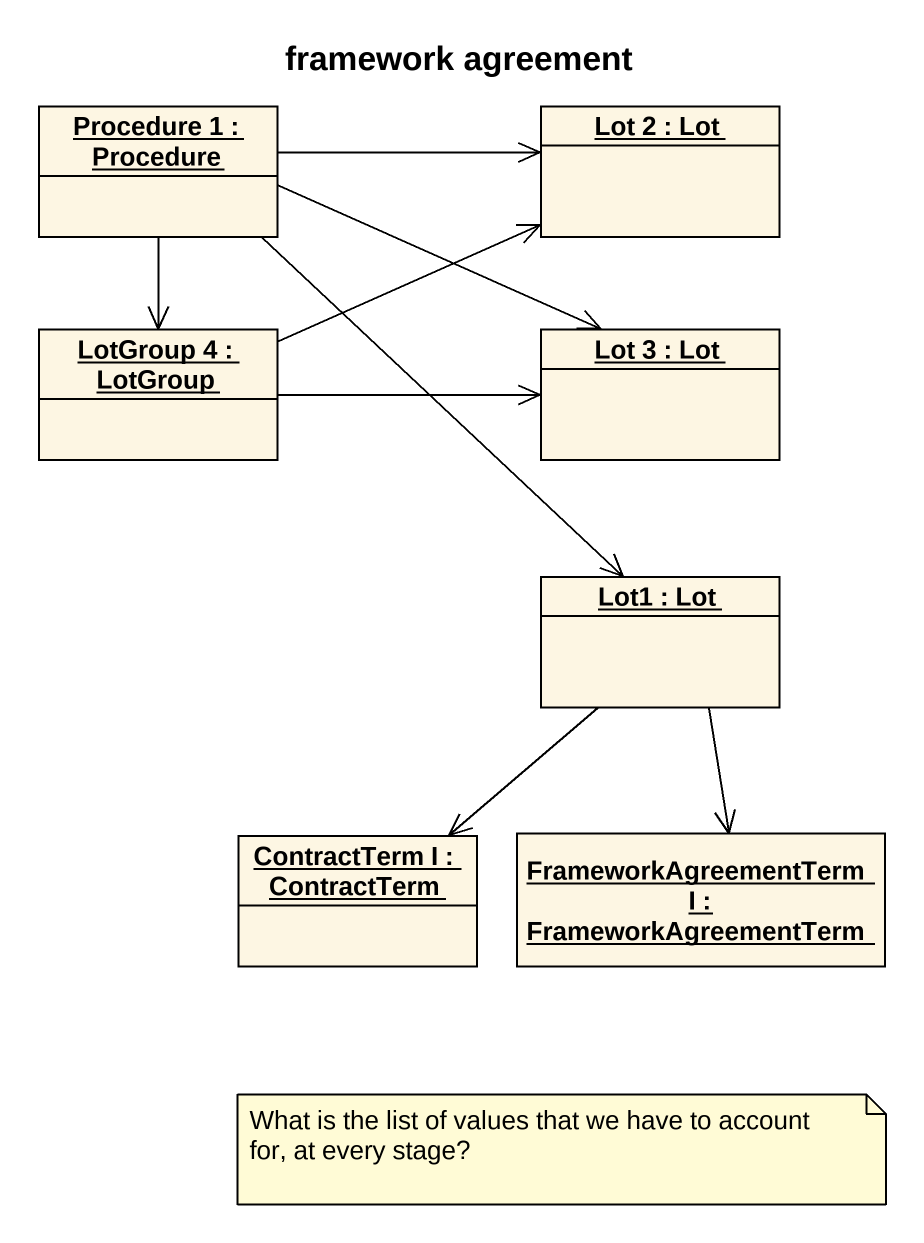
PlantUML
@startuml
title framework agreement
hide circle
hide empty members
object "Procedure 1 : Procedure" as Procedure_1
object "Lot 2 : Lot" as Lot_2
object "LotGroup 4 : LotGroup" as LotGroup_4
object "Lot 3 : Lot" as Lot_3
object "Lot1 : Lot" as Lot1
object "ContractTerm I : ContractTerm" as ContractTerm_I
object "FrameworkAgreementTerm I : FrameworkAgreementTerm" as FrameworkAgreementTerm_I
Procedure_1 -right-> Lot_2
Procedure_1 --> LotGroup_4
Procedure_1 -right-> Lot_3
Procedure_1 --> Lot1
LotGroup_4 -right-> Lot_2
LotGroup_4 -right-> Lot_3
Lot1 --> ContractTerm_I
Lot1 --> FrameworkAgreementTerm_I
note as N1
  What is the list of values that we have to account for, at every stage?
end note
@enduml
